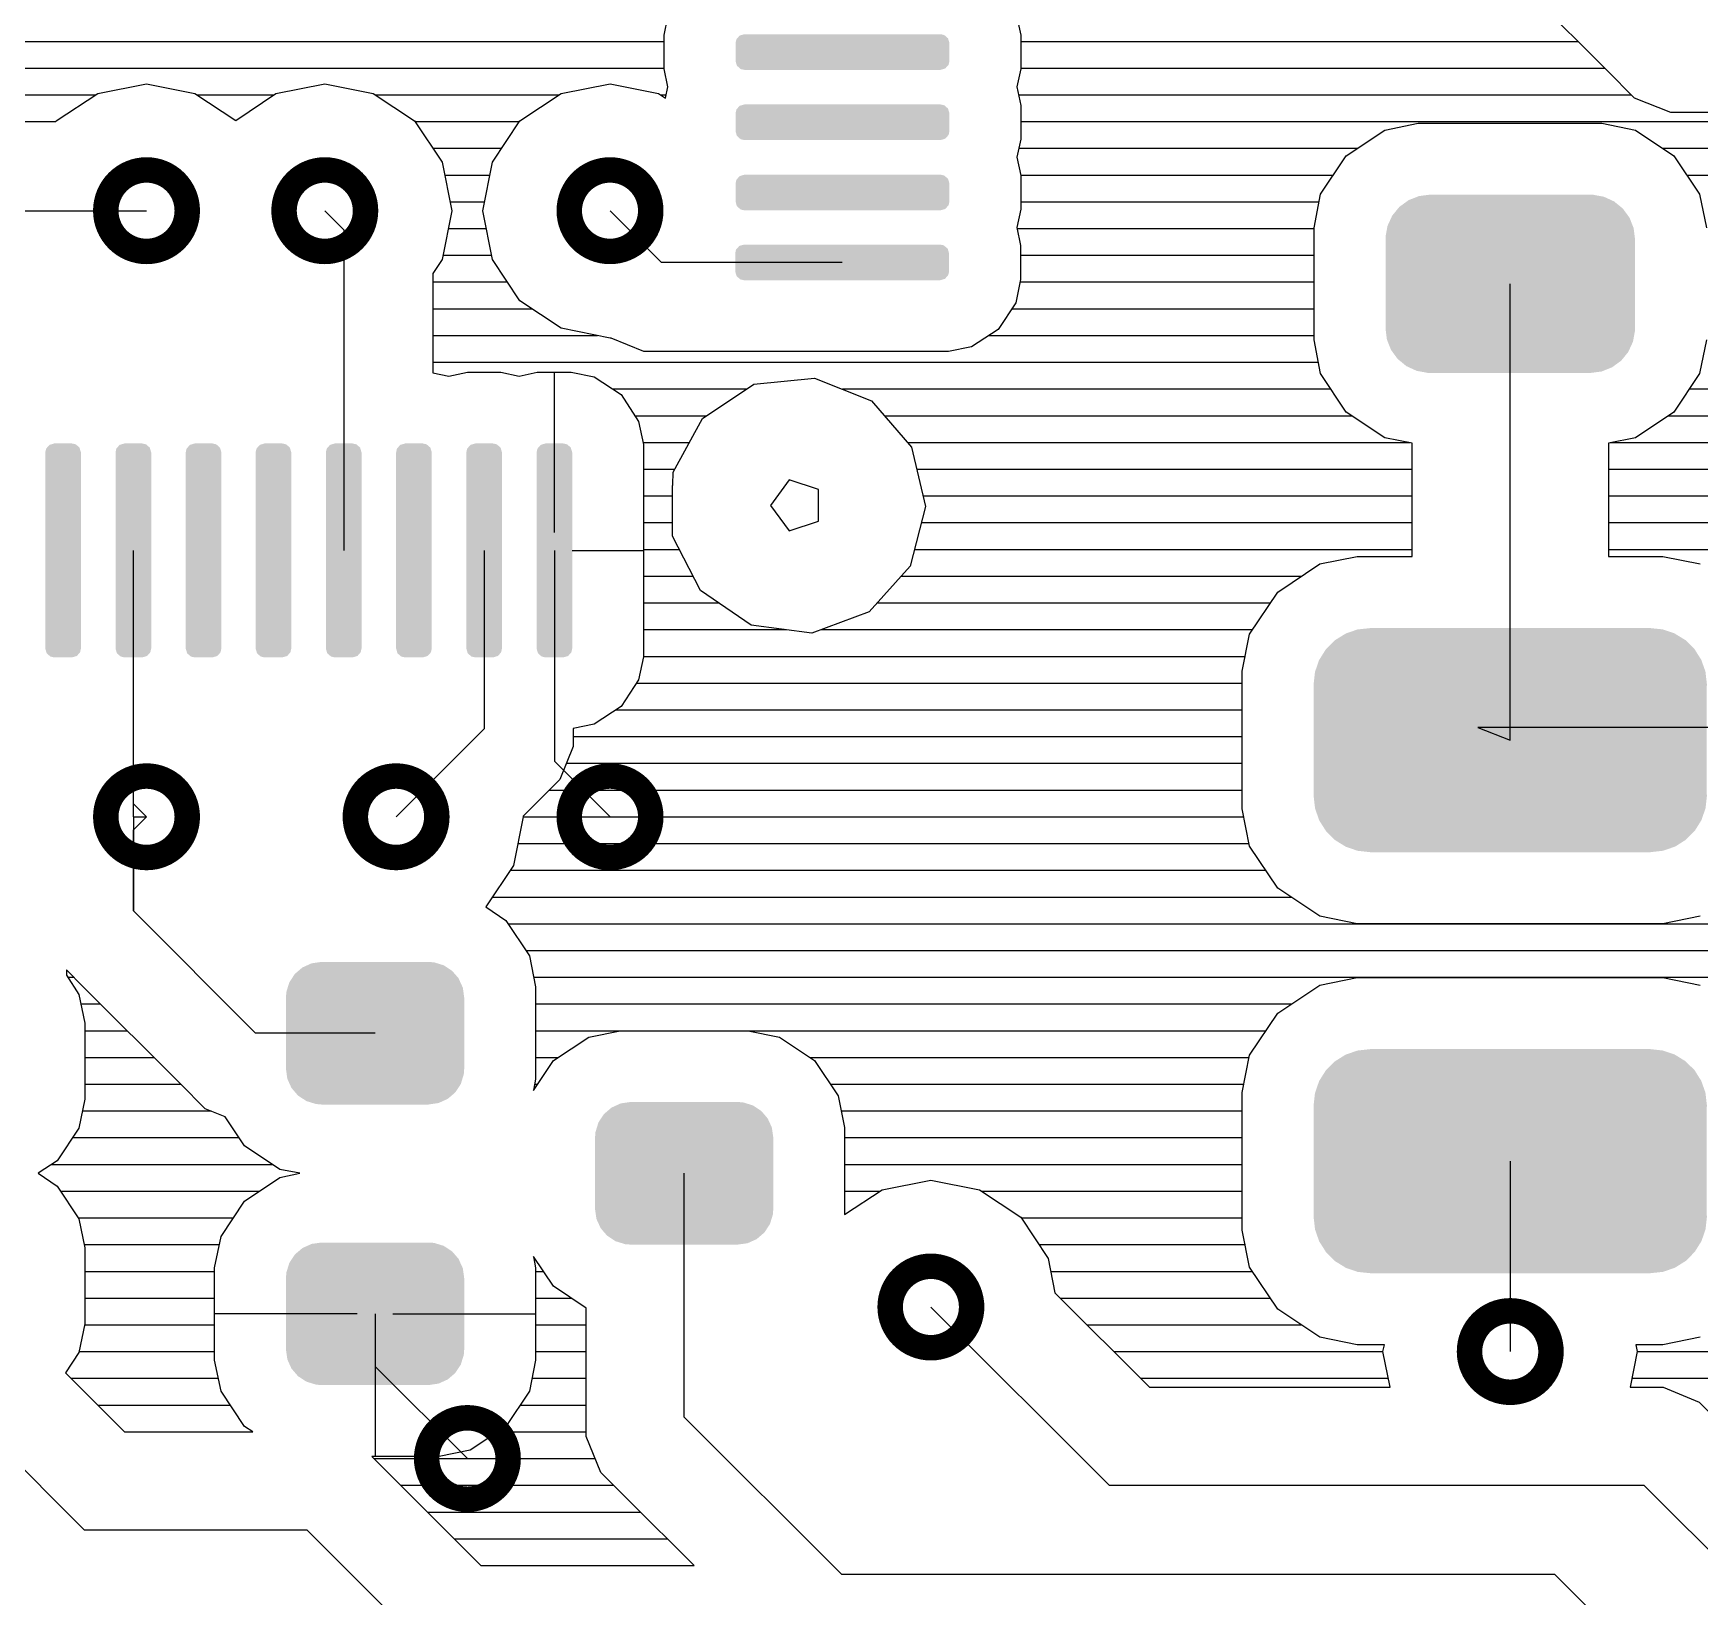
# Model space of a CAD drawing. Extents: x 295 to 953, y 10 to 290.
# Drawn here: x 643.89 to 667.63, y 168.11 to 190.38 of the extents above; entities that cross this region are included whole.
import ezdxf

# ---------------------------------------------------------------- set-up
doc = ezdxf.new("R2010")
doc.units = 0
doc.header["$LTSCALE"] = 5
doc.header["$MEASUREMENT"] = 0
doc.layers.get('0').update_dxf_attribs({"linetype": 'CONTINUOUS', "lineweight": 25})
doc.layers.add('130409_DV-DPH-A6_TOP', color=5, linetype='CONTINUOUS')

msp = doc.modelspace()

# ---------------------------------------------------------------- linework, layer by layer
at = {"const_width": 0.363}
for points in [[(644.921, 187.856, 1), (646.082, 187.856, 1)], [(647.461, 187.856, 1), (648.622, 187.856, 1)], [(651.525, 187.856, 1), (652.686, 187.856, 1)], [(644.921, 179.22, 1), (646.082, 179.22, 1)], [(648.477, 179.22, 1), (649.638, 179.22, 1)], [(651.525, 179.22, 1), (652.686, 179.22, 1)], [(656.097, 172.235, 1), (657.258, 172.235, 1)], [(664.352, 171.6, 1), (665.513, 171.6, 1)], [(649.493, 170.076, 1), (650.654, 170.076, 1)]]:
    msp.add_lwpolyline(points, format="xyb", close=True, dxfattribs=at)
for points in [[(653.894, 190.244), (653.906, 190.297), (656.942, 190.244), (656.926, 190.297)], [(653.894, 189.99), (653.894, 190.244), (656.942, 189.99), (656.942, 190.244)], [(653.906, 190.297), (653.918, 190.312), (656.926, 190.297), (656.922, 190.312)], [(653.918, 190.312), (653.952, 190.351), (656.922, 190.312), (656.877, 190.351)], [(653.952, 190.351), (653.98, 190.359), (656.877, 190.351), (656.868, 190.359)], [(653.98, 190.359), (654.021, 190.371), (656.868, 190.359), (656.815, 190.371)], [(653.909, 189.936), (653.894, 189.99), (656.93, 189.936), (656.942, 189.99)], [(653.914, 189.921), (653.909, 189.936), (656.917, 189.921), (656.93, 189.936)], [(653.958, 189.883), (653.914, 189.921), (656.883, 189.883), (656.917, 189.921)], [(653.967, 189.874), (653.958, 189.883), (656.855, 189.874), (656.883, 189.883)], [(654.021, 189.863), (653.967, 189.874), (656.815, 189.863), (656.855, 189.874)], [(653.894, 189.243), (653.906, 189.296), (656.942, 189.243), (656.926, 189.296)], [(653.894, 188.989), (653.894, 189.243), (656.942, 188.989), (656.942, 189.243)], [(653.906, 189.296), (653.918, 189.311), (656.926, 189.296), (656.922, 189.311)], [(653.918, 189.311), (653.952, 189.35), (656.922, 189.311), (656.877, 189.35)], [(653.952, 189.35), (653.98, 189.358), (656.877, 189.35), (656.868, 189.358)], [(653.98, 189.358), (654.021, 189.37), (656.868, 189.358), (656.815, 189.37)], [(653.909, 188.935), (653.894, 188.989), (656.93, 188.935), (656.942, 188.989)], [(653.914, 188.921), (653.909, 188.935), (656.917, 188.921), (656.93, 188.935)], [(653.958, 188.882), (653.914, 188.921), (656.883, 188.882), (656.917, 188.921)], [(653.967, 188.874), (653.958, 188.882), (656.855, 188.874), (656.883, 188.882)], [(654.021, 188.862), (653.967, 188.874), (656.815, 188.862), (656.855, 188.874)], [(653.894, 188.242), (653.906, 188.296), (656.942, 188.242), (656.926, 188.296)], [(653.906, 188.296), (653.918, 188.31), (656.926, 188.296), (656.922, 188.31)], [(653.918, 188.31), (653.952, 188.349), (656.922, 188.31), (656.877, 188.349)], [(653.952, 188.349), (653.98, 188.357), (656.877, 188.349), (656.868, 188.357)], [(653.98, 188.357), (654.021, 188.369), (656.868, 188.357), (656.815, 188.369)], [(653.894, 187.988), (653.894, 188.242), (656.942, 187.988), (656.942, 188.242)], [(663.482, 188.005), (663.608, 188.055), (666.376, 188.005), (666.266, 188.055)], [(663.608, 188.055), (663.631, 188.064), (666.266, 188.055), (666.216, 188.064)], [(663.631, 188.064), (663.783, 188.084), (666.216, 188.064), (666.108, 188.084)], [(663.783, 188.084), (663.79, 188.085), (666.108, 188.084), (666.076, 188.085)], [(653.909, 187.934), (653.894, 187.988), (656.93, 187.934), (656.942, 187.988)], [(653.914, 187.92), (653.909, 187.934), (656.917, 187.92), (656.93, 187.934)], [(653.958, 187.881), (653.914, 187.92), (656.883, 187.881), (656.917, 187.92)], [(653.967, 187.873), (653.958, 187.881), (656.855, 187.873), (656.883, 187.881)], [(654.021, 187.861), (653.967, 187.873), (656.815, 187.861), (656.855, 187.873)], [(663.251, 187.786), (663.333, 187.887), (666.61, 187.786), (666.536, 187.887)], [(663.333, 187.887), (663.352, 187.91), (666.536, 187.887), (666.508, 187.91)], [(663.352, 187.91), (663.459, 187.988), (666.508, 187.91), (666.412, 187.988)], [(663.459, 187.988), (663.482, 188.005), (666.412, 187.988), (666.376, 188.005)], [(663.155, 187.483), (663.178, 187.609), (666.706, 187.483), (666.69, 187.609)], [(663.178, 187.609), (663.184, 187.64), (666.69, 187.609), (666.678, 187.64)], [(663.184, 187.64), (663.238, 187.758), (666.678, 187.64), (666.631, 187.758)], [(663.238, 187.758), (663.251, 187.786), (666.631, 187.758), (666.61, 187.786)], [(653.913, 187.315), (653.947, 187.353), (656.917, 187.315), (656.872, 187.353)], [(653.947, 187.353), (653.975, 187.362), (656.872, 187.353), (656.863, 187.362)], [(653.975, 187.362), (654.016, 187.373), (656.863, 187.362), (656.81, 187.373)], [(663.155, 187.45), (663.155, 187.483), (666.711, 187.45), (666.706, 187.483)], [(663.155, 186.18), (663.155, 187.45), (666.711, 186.18), (666.711, 187.45)], [(653.889, 187.246), (653.9, 187.3), (656.937, 187.246), (656.921, 187.3)], [(653.889, 186.992), (653.889, 187.246), (656.937, 186.992), (656.937, 187.246)], [(653.9, 187.3), (653.913, 187.315), (656.921, 187.3), (656.917, 187.315)], [(653.904, 186.939), (653.889, 186.992), (656.925, 186.939), (656.937, 186.992)], [(653.909, 186.924), (653.904, 186.939), (656.912, 186.924), (656.925, 186.939)], [(653.953, 186.885), (653.909, 186.924), (656.878, 186.885), (656.912, 186.924)], [(653.962, 186.877), (653.953, 186.885), (656.85, 186.877), (656.878, 186.885)], [(654.016, 186.865), (653.962, 186.877), (656.81, 186.865), (656.85, 186.877)], [(663.159, 186.147), (663.155, 186.18), (666.71, 186.147), (666.711, 186.18)], [(663.175, 186.021), (663.159, 186.147), (666.687, 186.021), (666.71, 186.147)], [(663.187, 185.989), (663.175, 186.021), (666.681, 185.989), (666.687, 186.021)], [(663.234, 185.872), (663.187, 185.989), (666.627, 185.872), (666.681, 185.989)], [(663.255, 185.843), (663.234, 185.872), (666.614, 185.843), (666.627, 185.872)], [(663.329, 185.742), (663.255, 185.843), (666.532, 185.742), (666.614, 185.843)], [(663.358, 185.719), (663.329, 185.742), (666.513, 185.719), (666.532, 185.742)], [(663.453, 185.641), (663.358, 185.719), (666.406, 185.641), (666.513, 185.719)], [(663.49, 185.624), (663.453, 185.641), (666.383, 185.624), (666.406, 185.641)], [(663.599, 185.574), (663.49, 185.624), (666.257, 185.574), (666.383, 185.624)], [(663.649, 185.565), (663.599, 185.574), (666.235, 185.565), (666.257, 185.574)], [(663.757, 185.545), (663.649, 185.565), (666.082, 185.545), (666.235, 185.565)], [(663.79, 185.545), (663.757, 185.545), (666.076, 185.545), (666.082, 185.545)], [(644.084, 184.48), (644.118, 184.519), (644.547, 184.48), (644.503, 184.519)], [(644.118, 184.519), (644.145, 184.527), (644.503, 184.519), (644.493, 184.527)], [(644.145, 184.527), (644.186, 184.539), (644.493, 184.527), (644.44, 184.539)], [(645.084, 184.48), (645.118, 184.519), (645.548, 184.48), (645.503, 184.519)], [(645.118, 184.519), (645.146, 184.527), (645.503, 184.519), (645.494, 184.527)], [(645.146, 184.527), (645.187, 184.539), (645.494, 184.527), (645.441, 184.539)], [(646.085, 184.48), (646.119, 184.519), (646.548, 184.48), (646.504, 184.519)], [(646.119, 184.519), (646.147, 184.527), (646.504, 184.519), (646.495, 184.527)], [(646.147, 184.527), (646.187, 184.539), (646.495, 184.527), (646.441, 184.539)], [(647.081, 184.48), (647.115, 184.519), (647.544, 184.48), (647.5, 184.519)], [(647.115, 184.519), (647.142, 184.527), (647.5, 184.519), (647.491, 184.527)], [(647.142, 184.527), (647.183, 184.539), (647.491, 184.527), (647.437, 184.539)], [(648.082, 184.48), (648.116, 184.519), (648.545, 184.48), (648.501, 184.519)], [(648.116, 184.519), (648.143, 184.527), (648.501, 184.519), (648.491, 184.527)], [(648.143, 184.527), (648.184, 184.539), (648.491, 184.527), (648.438, 184.539)], [(649.082, 184.48), (649.116, 184.519), (649.546, 184.48), (649.501, 184.519)], [(649.116, 184.519), (649.144, 184.527), (649.501, 184.519), (649.492, 184.527)], [(649.144, 184.527), (649.185, 184.539), (649.492, 184.527), (649.439, 184.539)], [(650.083, 184.48), (650.117, 184.519), (650.546, 184.48), (650.502, 184.519)], [(650.117, 184.519), (650.145, 184.527), (650.502, 184.519), (650.493, 184.527)], [(650.145, 184.527), (650.185, 184.539), (650.493, 184.527), (650.439, 184.539)], [(651.084, 184.48), (651.118, 184.519), (651.547, 184.48), (651.503, 184.519)], [(651.118, 184.519), (651.145, 184.527), (651.503, 184.519), (651.494, 184.527)], [(651.145, 184.527), (651.186, 184.539), (651.494, 184.527), (651.44, 184.539)], [(644.059, 184.412), (644.071, 184.465), (644.567, 184.412), (644.551, 184.465)], [(644.059, 181.618), (644.059, 184.412), (644.567, 181.618), (644.567, 184.412)], [(644.071, 184.465), (644.084, 184.48), (644.551, 184.465), (644.547, 184.48)], [(645.06, 184.412), (645.071, 184.465), (645.568, 184.412), (645.552, 184.465)], [(645.06, 181.618), (645.06, 184.412), (645.568, 181.618), (645.568, 184.412)], [(645.071, 184.465), (645.084, 184.48), (645.552, 184.465), (645.548, 184.48)], [(646.06, 184.412), (646.072, 184.465), (646.568, 184.412), (646.553, 184.465)], [(646.06, 181.618), (646.06, 184.412), (646.568, 181.618), (646.568, 184.412)], [(646.072, 184.465), (646.085, 184.48), (646.553, 184.465), (646.548, 184.48)], [(647.056, 184.412), (647.068, 184.465), (647.564, 184.412), (647.548, 184.465)], [(647.056, 181.618), (647.056, 184.412), (647.564, 181.618), (647.564, 184.412)], [(647.068, 184.465), (647.081, 184.48), (647.548, 184.465), (647.544, 184.48)], [(648.057, 184.412), (648.069, 184.465), (648.565, 184.412), (648.549, 184.465)], [(648.057, 181.618), (648.057, 184.412), (648.565, 181.618), (648.565, 184.412)], [(648.069, 184.465), (648.082, 184.48), (648.549, 184.465), (648.545, 184.48)], [(649.058, 184.412), (649.069, 184.465), (649.566, 184.412), (649.55, 184.465)], [(649.058, 181.618), (649.058, 184.412), (649.566, 181.618), (649.566, 184.412)], [(649.069, 184.465), (649.082, 184.48), (649.55, 184.465), (649.546, 184.48)], [(650.058, 184.412), (650.07, 184.465), (650.566, 184.412), (650.551, 184.465)], [(650.058, 181.618), (650.058, 184.412), (650.566, 181.618), (650.566, 184.412)], [(650.07, 184.465), (650.083, 184.48), (650.551, 184.465), (650.546, 184.48)], [(651.059, 184.412), (651.071, 184.465), (651.567, 184.412), (651.551, 184.465)], [(651.059, 181.618), (651.059, 184.412), (651.567, 181.618), (651.567, 184.412)], [(651.071, 184.465), (651.084, 184.48), (651.551, 184.465), (651.547, 184.48)], [(662.591, 181.832), (662.755, 181.889), (667.276, 181.832), (667.109, 181.889)], [(662.755, 181.889), (662.765, 181.89), (667.109, 181.889), (667.105, 181.89)], [(662.765, 181.89), (662.934, 181.908), (667.105, 181.89), (666.932, 181.908)], [(662.934, 181.908), (662.934, 181.912), (666.932, 181.908), (666.932, 181.912)], [(662.309, 181.61), (662.432, 181.734), (667.557, 181.61), (667.432, 181.734)], [(662.432, 181.734), (662.437, 181.737), (667.432, 181.734), (667.429, 181.737)], [(662.437, 181.737), (662.585, 181.829), (667.429, 181.737), (667.279, 181.829)], [(662.585, 181.829), (662.591, 181.832), (667.279, 181.829), (667.276, 181.832)], [(644.074, 181.564), (644.059, 181.618), (644.555, 181.564), (644.567, 181.618)], [(644.079, 181.549), (644.074, 181.564), (644.542, 181.549), (644.555, 181.564)], [(644.123, 181.511), (644.079, 181.549), (644.508, 181.511), (644.542, 181.549)], [(644.132, 181.503), (644.123, 181.511), (644.481, 181.503), (644.508, 181.511)], [(644.186, 181.491), (644.132, 181.503), (644.44, 181.491), (644.481, 181.503)], [(645.075, 181.564), (645.06, 181.618), (645.556, 181.564), (645.568, 181.618)], [(645.08, 181.549), (645.075, 181.564), (645.543, 181.549), (645.556, 181.564)], [(645.124, 181.511), (645.08, 181.549), (645.509, 181.511), (645.543, 181.549)], [(645.133, 181.503), (645.124, 181.511), (645.481, 181.503), (645.509, 181.511)], [(645.187, 181.491), (645.133, 181.503), (645.441, 181.491), (645.481, 181.503)], [(646.076, 181.564), (646.06, 181.618), (646.556, 181.564), (646.568, 181.618)], [(646.08, 181.549), (646.076, 181.564), (646.544, 181.549), (646.556, 181.564)], [(646.125, 181.511), (646.08, 181.549), (646.51, 181.511), (646.544, 181.549)], [(646.134, 181.503), (646.125, 181.511), (646.482, 181.503), (646.51, 181.511)], [(646.187, 181.491), (646.134, 181.503), (646.441, 181.491), (646.482, 181.503)], [(647.072, 181.564), (647.056, 181.618), (647.552, 181.564), (647.564, 181.618)], [(647.076, 181.549), (647.072, 181.564), (647.539, 181.549), (647.552, 181.564)], [(647.12, 181.511), (647.076, 181.549), (647.505, 181.511), (647.539, 181.549)], [(647.129, 181.503), (647.12, 181.511), (647.478, 181.503), (647.505, 181.511)], [(647.183, 181.491), (647.129, 181.503), (647.437, 181.491), (647.478, 181.503)], [(648.072, 181.564), (648.057, 181.618), (648.553, 181.564), (648.565, 181.618)], [(648.077, 181.549), (648.072, 181.564), (648.54, 181.549), (648.553, 181.564)], [(648.121, 181.511), (648.077, 181.549), (648.506, 181.511), (648.54, 181.549)], [(648.13, 181.503), (648.121, 181.511), (648.478, 181.503), (648.506, 181.511)], [(648.184, 181.491), (648.13, 181.503), (648.438, 181.491), (648.478, 181.503)], [(649.073, 181.564), (649.058, 181.618), (649.554, 181.564), (649.566, 181.618)], [(649.077, 181.549), (649.073, 181.564), (649.541, 181.549), (649.554, 181.564)], [(649.122, 181.511), (649.077, 181.549), (649.507, 181.511), (649.541, 181.549)], [(649.131, 181.503), (649.122, 181.511), (649.479, 181.503), (649.507, 181.511)], [(649.185, 181.491), (649.131, 181.503), (649.439, 181.491), (649.479, 181.503)], [(650.074, 181.564), (650.058, 181.618), (650.554, 181.564), (650.566, 181.618)], [(650.078, 181.549), (650.074, 181.564), (650.542, 181.549), (650.554, 181.564)], [(650.123, 181.511), (650.078, 181.549), (650.508, 181.511), (650.542, 181.549)], [(650.132, 181.503), (650.123, 181.511), (650.48, 181.503), (650.508, 181.511)], [(650.185, 181.491), (650.132, 181.503), (650.439, 181.491), (650.48, 181.503)], [(651.075, 181.564), (651.059, 181.618), (651.555, 181.564), (651.567, 181.618)], [(651.079, 181.549), (651.075, 181.564), (651.542, 181.549), (651.555, 181.564)], [(651.123, 181.511), (651.079, 181.549), (651.508, 181.511), (651.542, 181.549)], [(651.132, 181.503), (651.123, 181.511), (651.481, 181.503), (651.508, 181.511)], [(651.186, 181.491), (651.132, 181.503), (651.44, 181.491), (651.481, 181.503)], [(662.152, 181.289), (662.209, 181.454), (667.714, 181.289), (667.655, 181.454)], [(662.209, 181.454), (662.212, 181.458), (667.655, 181.454), (667.653, 181.458)], [(662.212, 181.458), (662.305, 181.606), (667.653, 181.458), (667.56, 181.606)], [(662.305, 181.606), (662.309, 181.61), (667.56, 181.606), (667.557, 181.61)], [(662.131, 181.11), (662.15, 181.284), (667.734, 181.11), (667.714, 181.284)], [(662.15, 181.284), (662.152, 181.289), (667.714, 181.284), (667.714, 181.289)], [(662.133, 181.046), (662.131, 181.11), (667.732, 181.046), (667.734, 181.11)], [(662.133, 179.578), (662.133, 181.046), (667.732, 179.578), (667.732, 181.046)], [(662.131, 179.515), (662.133, 179.578), (667.734, 179.515), (667.732, 179.578)], [(662.151, 179.341), (662.131, 179.515), (667.715, 179.341), (667.734, 179.515)], [(662.152, 179.336), (662.151, 179.341), (667.713, 179.336), (667.715, 179.341)], [(662.21, 179.171), (662.152, 179.336), (667.656, 179.171), (667.713, 179.336)], [(662.212, 179.166), (662.21, 179.171), (667.653, 179.166), (667.656, 179.171)], [(662.306, 179.018), (662.212, 179.166), (667.56, 179.018), (667.653, 179.166)], [(662.308, 179.014), (662.306, 179.018), (667.556, 179.014), (667.56, 179.018)], [(662.433, 178.891), (662.308, 179.014), (667.433, 178.891), (667.556, 179.014)], [(662.436, 178.888), (662.433, 178.891), (667.428, 178.888), (667.433, 178.891)], [(662.586, 178.795), (662.436, 178.888), (667.281, 178.795), (667.428, 178.888)], [(662.589, 178.793), (662.586, 178.795), (667.274, 178.793), (667.281, 178.795)], [(662.756, 178.736), (662.589, 178.793), (667.11, 178.736), (667.274, 178.793)], [(662.76, 178.735), (662.756, 178.736), (667.1, 178.735), (667.11, 178.736)], [(662.934, 178.716), (662.76, 178.735), (666.932, 178.716), (667.1, 178.735)], [(662.934, 178.712), (662.934, 178.716), (666.932, 178.712), (666.932, 178.716)], [(647.792, 177.104), (647.854, 177.132), (649.736, 177.104), (649.645, 177.132)], [(647.854, 177.132), (647.953, 177.146), (649.645, 177.132), (649.598, 177.146)], [(647.953, 177.146), (647.996, 177.152), (649.598, 177.146), (649.52, 177.152)], [(647.536, 176.86), (647.573, 176.917), (649.974, 176.86), (649.949, 176.917)], [(647.573, 176.917), (647.614, 176.98), (649.949, 176.917), (649.895, 176.98)], [(647.614, 176.98), (647.668, 177.026), (649.895, 176.98), (649.855, 177.026)], [(647.668, 177.026), (647.723, 177.073), (649.855, 177.026), (649.783, 177.073)], [(647.723, 177.073), (647.792, 177.104), (649.783, 177.073), (649.736, 177.104)], [(647.488, 176.644), (647.494, 176.723), (650.028, 176.644), (650.017, 176.723)], [(647.494, 176.723), (647.513, 176.786), (650.017, 176.723), (650.008, 176.786)], [(647.513, 176.786), (647.536, 176.86), (650.008, 176.786), (649.974, 176.86)], [(647.488, 175.628), (647.488, 176.644), (650.028, 175.628), (650.028, 176.644)], [(662.309, 175.611), (662.432, 175.734), (667.557, 175.611), (667.432, 175.734)], [(662.432, 175.734), (662.437, 175.737), (667.432, 175.734), (667.429, 175.737)], [(662.437, 175.737), (662.585, 175.83), (667.429, 175.737), (667.279, 175.83)], [(662.585, 175.83), (662.591, 175.832), (667.279, 175.83), (667.276, 175.832)], [(662.591, 175.832), (662.755, 175.889), (667.276, 175.832), (667.109, 175.889)], [(662.755, 175.889), (662.765, 175.89), (667.109, 175.889), (667.105, 175.89)], [(662.765, 175.89), (662.934, 175.909), (667.105, 175.89), (666.932, 175.909)], [(662.934, 175.909), (662.934, 175.913), (666.932, 175.909), (666.932, 175.913)], [(647.499, 175.55), (647.488, 175.628), (650.022, 175.55), (650.028, 175.628)], [(647.508, 175.487), (647.499, 175.55), (650.002, 175.487), (650.022, 175.55)], [(647.541, 175.413), (647.508, 175.487), (649.98, 175.413), (650.002, 175.487)], [(662.209, 175.454), (662.212, 175.459), (667.655, 175.454), (667.653, 175.459)], [(662.212, 175.459), (662.305, 175.607), (667.653, 175.459), (667.56, 175.607)], [(662.305, 175.607), (662.309, 175.611), (667.56, 175.607), (667.557, 175.611)], [(647.567, 175.356), (647.541, 175.413), (649.943, 175.356), (649.98, 175.413)], [(647.621, 175.293), (647.567, 175.356), (649.901, 175.293), (649.943, 175.356)], [(647.66, 175.247), (647.621, 175.293), (649.848, 175.247), (649.901, 175.293)], [(647.733, 175.2), (647.66, 175.247), (649.792, 175.2), (649.848, 175.247)], [(662.131, 175.11), (662.15, 175.284), (667.734, 175.11), (667.714, 175.284)], [(662.15, 175.284), (662.152, 175.289), (667.714, 175.284), (667.714, 175.289)], [(662.152, 175.289), (662.209, 175.454), (667.714, 175.289), (667.655, 175.454)], [(647.78, 175.169), (647.733, 175.2), (649.723, 175.169), (649.792, 175.2)], [(647.871, 175.141), (647.78, 175.169), (649.662, 175.141), (649.723, 175.169)], [(647.917, 175.127), (647.871, 175.141), (649.563, 175.127), (649.662, 175.141)], [(647.996, 175.12), (647.917, 175.127), (649.52, 175.12), (649.563, 175.127)], [(651.977, 174.92), (652.019, 174.984), (654.353, 174.92), (654.299, 174.984)], [(652.019, 174.984), (652.072, 175.029), (654.299, 174.984), (654.26, 175.029)], [(652.072, 175.029), (652.128, 175.077), (654.26, 175.029), (654.187, 175.077)], [(652.128, 175.077), (652.197, 175.108), (654.187, 175.077), (654.14, 175.108)], [(652.197, 175.108), (652.258, 175.136), (654.14, 175.108), (654.049, 175.136)], [(652.258, 175.136), (652.357, 175.15), (654.049, 175.136), (654.003, 175.15)], [(652.357, 175.15), (652.4, 175.156), (654.003, 175.15), (653.924, 175.156)], [(662.133, 175.047), (662.131, 175.11), (667.732, 175.047), (667.734, 175.11)], [(662.133, 173.579), (662.133, 175.047), (667.732, 173.579), (667.732, 175.047)], [(651.898, 174.727), (651.918, 174.79), (654.421, 174.727), (654.412, 174.79)], [(651.918, 174.79), (651.94, 174.864), (654.412, 174.79), (654.379, 174.864)], [(651.94, 174.864), (651.977, 174.92), (654.379, 174.864), (654.353, 174.92)], [(651.892, 174.648), (651.898, 174.727), (654.432, 174.648), (654.421, 174.727)], [(651.892, 173.632), (651.892, 174.648), (654.432, 173.632), (654.432, 174.648)], [(651.903, 173.553), (651.892, 173.632), (654.426, 173.553), (654.432, 173.632)], [(662.131, 173.515), (662.133, 173.579), (667.734, 173.515), (667.732, 173.579)], [(651.912, 173.49), (651.903, 173.553), (654.407, 173.49), (654.426, 173.553)], [(651.946, 173.416), (651.912, 173.49), (654.384, 173.416), (654.407, 173.49)], [(651.971, 173.36), (651.946, 173.416), (654.347, 173.36), (654.384, 173.416)], [(652.025, 173.296), (651.971, 173.36), (654.306, 173.296), (654.347, 173.36)], [(662.151, 173.341), (662.131, 173.515), (667.715, 173.341), (667.734, 173.515)], [(662.152, 173.336), (662.151, 173.341), (667.713, 173.336), (667.715, 173.341)], [(662.21, 173.171), (662.152, 173.336), (667.656, 173.171), (667.713, 173.336)], [(647.723, 173.075), (647.792, 173.106), (649.783, 173.075), (649.736, 173.106)], [(647.792, 173.106), (647.854, 173.134), (649.736, 173.106), (649.645, 173.134)], [(647.854, 173.134), (647.953, 173.148), (649.645, 173.134), (649.598, 173.148)], [(647.953, 173.148), (647.996, 173.154), (649.598, 173.148), (649.52, 173.154)], [(652.065, 173.251), (652.025, 173.296), (654.252, 173.251), (654.306, 173.296)], [(652.137, 173.203), (652.065, 173.251), (654.197, 173.203), (654.252, 173.251)], [(652.185, 173.172), (652.137, 173.203), (654.128, 173.172), (654.197, 173.203)], [(652.276, 173.144), (652.185, 173.172), (654.066, 173.144), (654.128, 173.172)], [(652.322, 173.13), (652.276, 173.144), (653.967, 173.13), (654.066, 173.144)], [(652.4, 173.124), (652.322, 173.13), (653.924, 173.124), (653.967, 173.13)], [(662.212, 173.167), (662.21, 173.171), (667.653, 173.167), (667.656, 173.171)], [(662.306, 173.019), (662.212, 173.167), (667.56, 173.019), (667.653, 173.167)], [(647.513, 172.788), (647.536, 172.862), (650.008, 172.788), (649.974, 172.862)], [(647.536, 172.862), (647.573, 172.919), (649.974, 172.862), (649.949, 172.919)], [(647.573, 172.919), (647.614, 172.982), (649.949, 172.919), (649.895, 172.982)], [(647.614, 172.982), (647.668, 173.028), (649.895, 172.982), (649.855, 173.028)], [(647.668, 173.028), (647.723, 173.075), (649.855, 173.028), (649.783, 173.075)], [(662.308, 173.015), (662.306, 173.019), (667.556, 173.015), (667.56, 173.019)], [(662.433, 172.891), (662.308, 173.015), (667.433, 172.891), (667.556, 173.015)], [(662.436, 172.888), (662.433, 172.891), (667.428, 172.888), (667.433, 172.891)], [(662.586, 172.796), (662.436, 172.888), (667.281, 172.796), (667.428, 172.888)], [(647.488, 172.646), (647.494, 172.725), (650.028, 172.646), (650.017, 172.725)], [(647.488, 171.63), (647.488, 172.646), (650.028, 171.63), (650.028, 172.646)], [(647.494, 172.725), (647.513, 172.788), (650.017, 172.725), (650.008, 172.788)], [(662.589, 172.793), (662.586, 172.796), (667.274, 172.793), (667.281, 172.796)], [(662.756, 172.736), (662.589, 172.793), (667.11, 172.736), (667.274, 172.793)], [(662.76, 172.735), (662.756, 172.736), (667.1, 172.735), (667.11, 172.736)], [(662.934, 172.717), (662.76, 172.735), (666.932, 172.717), (667.1, 172.735)], [(662.934, 172.713), (662.934, 172.717), (666.932, 172.713), (666.932, 172.717)], [(647.499, 171.552), (647.488, 171.63), (650.022, 171.552), (650.028, 171.63)], [(647.508, 171.489), (647.499, 171.552), (650.002, 171.489), (650.022, 171.552)], [(647.541, 171.415), (647.508, 171.489), (649.98, 171.415), (650.002, 171.489)], [(647.567, 171.358), (647.541, 171.415), (649.943, 171.358), (649.98, 171.415)], [(647.621, 171.295), (647.567, 171.358), (649.901, 171.295), (649.943, 171.358)], [(647.66, 171.249), (647.621, 171.295), (649.848, 171.249), (649.901, 171.295)], [(647.733, 171.202), (647.66, 171.249), (649.792, 171.202), (649.848, 171.249)], [(647.78, 171.171), (647.733, 171.202), (649.723, 171.171), (649.792, 171.202)], [(647.871, 171.143), (647.78, 171.171), (649.662, 171.143), (649.723, 171.171)], [(647.917, 171.129), (647.871, 171.143), (649.563, 171.129), (649.662, 171.143)], [(647.996, 171.122), (647.917, 171.129), (649.52, 171.122), (649.563, 171.129)]]:
    msp.add_solid(points)
at = {"layer": '130409_DV-DPH-A6_TOP', "color": 7}
for p, q in [((666.309, 189.858), (665.242, 190.924)), ((652.878, 190.355), (652.929, 190.614)), ((657.902, 190.614), (657.958, 190.355)), ((628.626, 190.269), (652.878, 190.269)), ((652.878, 189.878), (652.878, 190.355)), ((657.958, 190.355), (657.958, 189.878)), ((657.958, 190.269), (665.898, 190.269)), ((629.007, 189.888), (652.878, 189.888)), ((652.929, 189.619), (652.878, 189.878)), ((657.958, 189.878), (657.902, 189.619)), ((657.958, 189.888), (666.279, 189.888)), ((666.705, 189.461), (666.309, 189.858)), ((629.388, 189.507), (644.77, 189.507)), ((644.216, 189.136), (644.806, 189.527)), ((644.806, 189.527), (645.502, 189.664)), ((645.502, 189.664), (646.192, 189.527)), ((646.192, 189.527), (646.772, 189.141)), ((646.228, 189.507), (647.31, 189.507)), ((646.772, 189.141), (647.346, 189.527)), ((647.346, 189.527), (648.042, 189.664)), ((648.042, 189.664), (648.732, 189.527)), ((648.732, 189.527), (649.322, 189.136)), ((648.768, 189.507), (651.374, 189.507)), ((650.82, 189.136), (651.41, 189.527)), ((651.41, 189.527), (652.106, 189.664)), ((652.106, 189.664), (652.796, 189.527)), ((652.796, 189.527), (652.898, 189.461)), ((652.832, 189.507), (652.903, 189.507)), ((652.898, 189.461), (652.929, 189.619)), ((657.902, 189.619), (657.958, 189.355)), ((657.927, 189.507), (666.66, 189.507)), ((657.958, 189.355), (657.958, 188.877)), ((667.219, 189.253), (666.705, 189.461)), ((668.997, 189.253), (667.219, 189.253)), ((629.769, 189.126), (644.211, 189.126)), ((629.769, 189.126), (644.211, 189.126)), ((644.211, 189.126), (644.216, 189.136)), ((649.322, 189.136), (649.713, 188.547)), ((649.327, 189.126), (650.815, 189.126)), ((650.429, 188.547), (650.82, 189.136)), ((657.958, 189.126), (668.91, 189.126)), ((662.596, 188.638), (663.144, 189.004)), ((663.144, 189.004), (663.622, 189.101)), ((663.622, 189.101), (666.238, 189.101)), ((666.238, 189.101), (666.716, 189.004)), ((666.716, 189.004), (667.264, 188.638)), ((657.958, 188.877), (657.902, 188.618)), ((649.586, 188.745), (650.556, 188.745)), ((649.713, 188.547), (649.85, 187.856)), ((650.292, 187.856), (650.429, 188.547)), ((657.902, 188.618), (657.958, 188.359)), ((657.927, 188.745), (662.753, 188.745)), ((662.23, 188.09), (662.596, 188.638)), ((667.107, 188.745), (668.737, 188.745)), ((667.264, 188.638), (667.63, 188.09)), ((649.748, 188.364), (650.394, 188.364)), ((657.953, 188.364), (662.413, 188.364)), ((657.958, 188.359), (657.958, 187.876)), ((667.447, 188.364), (668.697, 188.364)), ((662.139, 187.612), (662.23, 188.09)), ((667.63, 188.09), (667.727, 187.612)), ((629.246, 187.856), (645.502, 187.856)), ((648.311, 187.582), (648.042, 187.856)), ((649.85, 187.856), (649.713, 187.16)), ((649.825, 187.983), (650.317, 187.983)), ((650.429, 187.16), (650.292, 187.856)), ((652.837, 187.119), (652.106, 187.856)), ((657.958, 187.876), (657.902, 187.617)), ((657.958, 187.983), (662.21, 187.983)), ((648.311, 187.582), (648.311, 183.015)), ((649.799, 187.602), (650.343, 187.602)), ((657.902, 187.617), (657.953, 187.358)), ((657.907, 187.602), (662.139, 187.602)), ((662.139, 186.017), (662.139, 187.612)), ((657.953, 187.358), (657.953, 186.876)), ((649.713, 187.16), (649.581, 186.962)), ((649.723, 187.221), (650.419, 187.221)), ((650.82, 186.571), (650.429, 187.16)), ((655.413, 187.119), (652.837, 187.119)), ((657.953, 187.221), (662.139, 187.221)), ((649.581, 186.962), (649.581, 185.545)), ((657.953, 186.876), (657.887, 186.545)), ((649.581, 186.84), (650.643, 186.84)), ((657.948, 186.84), (662.139, 186.84)), ((664.933, 180.947), (664.933, 186.815)), ((649.581, 186.459), (650.993, 186.459)), ((651.41, 186.18), (650.82, 186.571)), ((657.887, 186.545), (657.638, 186.164)), ((657.831, 186.459), (662.139, 186.459)), ((652.106, 186.042), (651.41, 186.18)), ((657.638, 186.164), (657.257, 185.915)), ((649.581, 186.078), (651.928, 186.078)), ((652.116, 186.042), (652.106, 186.042)), ((652.121, 186.042), (652.116, 186.042)), ((652.588, 185.849), (652.121, 186.042)), ((657.257, 185.915), (656.926, 185.849)), ((657.501, 186.078), (662.139, 186.078)), ((662.23, 185.534), (662.139, 186.017)), ((667.727, 186.017), (667.63, 185.534)), ((649.581, 185.697), (662.2, 185.697)), ((656.926, 185.849), (652.588, 185.849)), ((649.581, 185.545), (649.809, 185.499)), ((649.809, 185.499), (650.074, 185.555)), ((650.074, 185.555), (650.551, 185.555)), ((650.551, 185.555), (650.81, 185.499)), ((650.81, 185.499), (651.069, 185.555)), ((651.069, 185.555), (651.552, 185.555)), ((651.313, 183.269), (651.313, 185.555)), ((651.552, 185.555), (651.882, 185.489)), ((651.882, 185.489), (652.263, 185.235)), ((654.153, 185.382), (655.021, 185.468)), ((655.021, 185.468), (655.829, 185.148)), ((662.596, 184.986), (662.23, 185.534)), ((667.63, 185.534), (667.264, 184.986)), ((652.141, 185.316), (654.051, 185.316)), ((652.263, 185.235), (652.512, 184.854)), ((653.421, 184.894), (654.153, 185.382)), ((655.418, 185.316), (662.377, 185.316)), ((667.483, 185.316), (668.697, 185.316)), ((655.829, 185.148), (656.403, 184.488)), ((663.144, 184.62), (662.596, 184.986)), ((667.264, 184.986), (666.716, 184.62)), ((652.461, 184.935), (653.477, 184.935)), ((652.512, 184.854), (652.583, 184.524)), ((653.005, 184.132), (653.421, 184.894)), ((656.017, 184.935), (662.677, 184.935)), ((667.183, 184.935), (668.737, 184.935)), ((652.573, 184.554), (653.233, 184.554)), ((652.583, 184.524), (652.583, 181.501)), ((656.347, 184.554), (663.5, 184.554)), ((656.403, 184.488), (656.601, 183.64)), ((663.536, 184.544), (663.144, 184.62)), ((663.536, 182.928), (663.536, 184.544)), ((666.716, 184.62), (666.33, 184.544)), ((666.33, 184.544), (666.33, 182.928)), ((666.36, 184.554), (668.91, 184.554)), ((652.583, 184.173), (653.025, 184.173)), ((653, 183.949), (653.005, 184.132)), ((654.656, 184.021), (654.392, 183.655)), ((655.077, 183.883), (654.656, 184.021)), ((656.474, 184.173), (663.536, 184.173)), ((666.33, 184.173), (668.997, 184.173)), ((652.583, 183.792), (652.995, 183.792)), ((652.995, 183.934), (653, 183.949)), ((652.995, 183.218), (652.995, 183.934)), ((655.077, 183.431), (655.077, 183.883)), ((656.566, 183.792), (663.536, 183.792)), ((666.33, 183.792), (668.763, 183.792)), ((654.392, 183.655), (654.656, 183.294)), ((656.601, 183.64), (656.383, 182.791)), ((652.583, 183.411), (652.995, 183.411)), ((654.656, 183.294), (655.077, 183.431)), ((656.54, 183.411), (663.536, 183.411)), ((666.33, 183.411), (668.697, 183.411)), ((653.396, 182.446), (652.995, 183.218)), ((645.314, 179.403), (645.314, 183.015)), ((650.312, 183.015), (650.312, 180.475)), ((651.313, 183.015), (651.313, 180.012)), ((651.567, 183.015), (652.583, 183.015)), ((652.583, 183.03), (653.096, 183.03)), ((656.444, 183.03), (663.536, 183.03)), ((661.62, 182.42), (662.22, 182.822)), ((662.22, 182.822), (662.753, 182.928)), ((662.753, 182.928), (663.536, 182.928)), ((666.33, 183.03), (668.697, 183.03)), ((666.33, 182.928), (667.107, 182.928)), ((667.107, 182.928), (667.64, 182.822)), ((652.583, 182.649), (653.294, 182.649)), ((656.383, 182.791), (655.799, 182.141)), ((656.256, 182.649), (661.956, 182.649)), ((654.117, 181.948), (653.396, 182.446)), ((661.219, 181.821), (661.62, 182.42)), ((652.583, 182.268), (653.66, 182.268)), ((655.799, 182.141), (654.981, 181.836)), ((655.91, 182.268), (661.519, 182.268)), ((652.583, 181.887), (654.615, 181.887)), ((654.981, 181.836), (654.117, 181.948)), ((655.108, 181.887), (661.26, 181.887)), ((661.112, 181.293), (661.219, 181.821)), ((652.583, 181.501), (652.512, 181.171)), ((652.583, 181.506), (661.158, 181.506)), ((652.512, 181.171), (652.263, 180.79)), ((661.112, 179.332), (661.112, 181.293)), ((652.481, 181.125), (661.112, 181.125)), ((664.933, 180.49), (664.933, 180.947)), ((652.263, 180.79), (651.882, 180.541)), ((652.187, 180.744), (661.112, 180.744)), ((650.312, 180.475), (649.058, 179.22)), ((651.882, 180.541), (651.582, 180.48)), ((651.582, 180.48), (651.582, 180.221)), ((664.933, 180.49), (664.47, 180.49)), ((664.47, 180.49), (664.933, 180.312)), ((664.933, 180.312), (664.933, 180.49)), ((671.918, 180.49), (664.933, 180.49)), ((645.314, 179.22), (645.314, 180.236)), ((651.582, 180.221), (651.389, 179.753)), ((651.582, 180.363), (661.112, 180.363)), ((651.313, 180.012), (652.106, 179.22)), ((651.481, 179.982), (661.112, 179.982)), ((651.389, 179.753), (650.866, 179.23)), ((651.232, 179.601), (661.112, 179.601)), ((645.314, 179.403), (645.502, 179.22)), ((661.219, 178.803), (661.112, 179.332)), ((645.314, 179.032), (645.502, 179.22)), ((645.314, 179.22), (645.502, 179.22)), ((645.314, 179.22), (645.314, 177.879)), ((645.314, 177.879), (645.314, 179.032)), ((650.866, 179.22), (650.729, 178.524)), ((650.866, 179.23), (650.866, 179.22)), ((650.866, 179.22), (661.138, 179.22)), ((650.79, 178.839), (661.214, 178.839)), ((661.62, 178.204), (661.219, 178.803)), ((650.729, 178.524), (650.338, 177.935)), ((650.683, 178.458), (661.453, 178.458)), ((650.429, 178.077), (661.813, 178.077)), ((662.22, 177.803), (661.62, 178.204)), ((647.056, 176.136), (645.314, 177.879)), ((650.338, 177.935), (650.622, 177.742)), ((650.622, 177.742), (650.957, 177.239)), ((650.653, 177.696), (668.697, 177.696)), ((662.753, 177.696), (662.22, 177.803)), ((667.107, 177.696), (662.753, 177.696)), ((667.64, 177.803), (667.107, 177.696)), ((650.912, 177.315), (668.737, 177.315)), ((650.957, 177.239), (651.044, 176.797)), ((644.359, 177.041), (644.359, 176.964)), ((644.592, 176.802), (644.359, 177.041)), ((644.359, 176.964), (644.536, 176.69)), ((644.379, 176.934), (644.465, 176.934)), ((651.018, 176.934), (668.91, 176.934)), ((662.22, 176.822), (662.753, 176.929)), ((662.753, 176.929), (667.107, 176.929)), ((667.107, 176.929), (667.64, 176.822)), ((644.536, 176.69), (644.623, 176.279)), ((645.979, 175.42), (644.592, 176.802)), ((651.044, 176.797), (651.044, 175.481)), ((661.62, 176.421), (662.22, 176.822)), ((644.567, 176.553), (644.846, 176.553)), ((651.044, 176.553), (661.813, 176.553)), ((661.219, 175.821), (661.62, 176.421)), ((644.623, 176.279), (644.623, 175.197)), ((644.623, 176.172), (645.227, 176.172)), ((651.044, 176.172), (661.453, 176.172)), ((651.806, 176.081), (652.248, 176.172)), ((652.248, 176.172), (654.072, 176.172)), ((654.072, 176.172), (654.519, 176.081)), ((648.758, 176.136), (647.056, 176.136)), ((651.298, 175.745), (651.806, 176.081)), ((654.519, 176.081), (655.021, 175.745)), ((644.623, 175.791), (645.608, 175.791)), ((651.013, 175.319), (651.298, 175.745)), ((651.044, 175.791), (651.364, 175.791)), ((654.955, 175.791), (661.214, 175.791)), ((655.021, 175.745), (655.357, 175.242)), ((661.112, 175.293), (661.219, 175.821)), ((651.044, 175.481), (651.013, 175.319)), ((644.623, 175.41), (645.989, 175.41)), ((646.335, 175.059), (645.979, 175.42)), ((651.034, 175.41), (651.074, 175.41)), ((655.245, 175.41), (661.138, 175.41)), ((655.357, 175.242), (655.448, 174.795)), ((661.112, 173.332), (661.112, 175.293)), ((644.623, 175.197), (644.536, 174.785)), ((644.587, 175.029), (646.421, 175.029)), ((646.624, 174.943), (646.335, 175.059)), ((655.402, 175.029), (661.112, 175.029)), ((644.536, 174.785), (644.226, 174.318)), ((646.899, 174.531), (646.624, 174.943)), ((655.448, 174.795), (655.448, 173.551)), ((644.445, 174.648), (646.822, 174.648)), ((647.401, 174.196), (646.899, 174.531)), ((655.448, 174.648), (661.112, 174.648)), ((644.226, 174.318), (643.957, 174.14)), ((664.933, 174.313), (664.933, 171.6)), ((643.957, 174.14), (644.226, 173.957)), ((644.15, 174.267), (647.3, 174.267)), ((646.899, 173.744), (647.401, 174.079)), ((647.686, 174.14), (647.401, 174.196)), ((647.401, 174.079), (647.686, 174.14)), ((653.162, 170.665), (653.162, 174.14)), ((655.448, 174.267), (661.112, 174.267)), ((655.982, 173.906), (656.678, 174.043)), ((656.678, 174.043), (657.368, 173.906)), ((644.226, 173.957), (644.536, 173.49)), ((644.277, 173.886), (647.107, 173.886)), ((655.448, 173.551), (655.982, 173.906)), ((655.448, 173.886), (655.946, 173.886)), ((657.368, 173.906), (657.958, 173.515)), ((657.404, 173.886), (661.112, 173.886)), ((646.563, 173.241), (646.899, 173.744)), ((644.531, 173.505), (646.736, 173.505)), ((644.536, 173.49), (644.623, 173.078)), ((657.958, 173.515), (658.349, 172.926)), ((657.963, 173.505), (661.112, 173.505)), ((661.219, 172.804), (661.112, 173.332)), ((644.613, 173.124), (646.538, 173.124)), ((646.472, 172.794), (646.563, 173.241)), ((658.222, 173.124), (661.158, 173.124)), ((644.623, 173.078), (644.623, 171.996)), ((651.013, 172.956), (651.044, 172.794)), ((651.298, 172.53), (651.013, 172.956)), ((658.349, 172.926), (658.445, 172.438)), ((644.623, 172.743), (646.472, 172.743)), ((646.472, 171.478), (646.472, 172.794)), ((651.044, 172.794), (651.044, 171.478)), ((651.044, 172.743), (651.161, 172.743)), ((658.384, 172.743), (661.26, 172.743)), ((661.62, 172.205), (661.219, 172.804)), ((651.765, 172.22), (651.298, 172.53)), ((658.445, 172.438), (659.792, 171.092)), ((644.623, 172.362), (646.472, 172.362)), ((648.504, 172.138), (646.472, 172.138)), ((648.758, 172.138), (648.758, 171.387)), ((649.012, 172.138), (651.044, 172.138)), ((651.044, 172.362), (651.557, 172.362)), ((651.765, 170.945), (651.765, 172.22)), ((656.678, 172.235), (659.218, 169.695)), ((658.522, 172.362), (661.519, 172.362)), ((662.22, 171.803), (661.62, 172.205)), ((644.623, 171.996), (644.536, 171.585)), ((644.618, 171.981), (646.472, 171.981)), ((651.044, 171.981), (651.765, 171.981)), ((658.903, 171.981), (661.956, 171.981)), ((648.758, 171.884), (648.758, 170.106)), ((662.753, 171.697), (662.22, 171.803)), ((663.139, 171.697), (662.753, 171.697)), ((663.119, 171.6), (663.139, 171.697)), ((667.107, 171.697), (666.721, 171.697)), ((666.721, 171.697), (666.741, 171.6)), ((667.64, 171.803), (667.107, 171.697)), ((644.536, 171.585), (644.348, 171.295)), ((644.541, 171.6), (646.472, 171.6)), ((646.563, 171.036), (646.472, 171.478)), ((651.044, 171.478), (650.957, 171.036)), ((651.044, 171.6), (651.765, 171.6)), ((659.284, 171.6), (663.119, 171.6)), ((663.221, 171.092), (663.119, 171.6)), ((666.741, 171.6), (666.639, 171.092)), ((666.741, 171.6), (671.425, 171.6)), ((644.348, 171.295), (645.187, 170.457)), ((644.425, 171.219), (646.528, 171.219)), ((648.758, 171.387), (650.074, 170.076)), ((650.993, 171.219), (651.765, 171.219)), ((659.665, 171.219), (663.195, 171.219)), ((666.665, 171.219), (671.425, 171.219)), ((642.708, 170.965), (644.613, 169.06)), ((646.899, 170.533), (646.563, 171.036)), ((650.957, 171.036), (650.622, 170.533)), ((659.792, 171.092), (663.221, 171.092)), ((666.639, 171.092), (667.112, 171.092)), ((667.112, 171.092), (667.625, 170.879)), ((644.806, 170.838), (646.695, 170.838)), ((650.825, 170.838), (651.765, 170.838)), ((651.765, 170.391), (651.765, 170.945)), ((667.625, 170.879), (670.165, 168.339)), ((647.015, 170.457), (646.899, 170.533)), ((650.622, 170.533), (650.114, 170.193)), ((655.408, 168.425), (653.162, 170.665)), ((645.187, 170.457), (647.015, 170.457)), ((645.187, 170.457), (647.015, 170.457)), ((650.505, 170.457), (651.765, 170.457)), ((651.973, 169.878), (651.765, 170.391)), ((649.672, 170.106), (648.712, 170.106)), ((648.712, 170.106), (650.267, 168.552)), ((648.743, 170.076), (651.892, 170.076)), ((650.114, 170.193), (649.672, 170.106)), ((652.37, 169.482), (651.973, 169.878)), ((649.124, 169.695), (652.161, 169.695)), ((659.218, 169.695), (666.838, 169.695)), ((666.838, 169.695), (669.378, 167.155)), ((649.505, 169.314), (652.542, 169.314)), ((653.304, 168.552), (652.37, 169.482)), ((644.613, 169.06), (647.788, 169.06)), ((647.788, 169.06), (649.693, 167.155)), ((649.886, 168.933), (652.923, 168.933)), ((650.267, 168.552), (653.304, 168.552)), ((650.267, 168.552), (653.304, 168.552)), ((665.568, 168.425), (655.408, 168.425)), ((668.108, 165.885), (665.568, 168.425))]:
    msp.add_line(p, q, dxfattribs=at)

doc.saveas('drawing.dxf')
